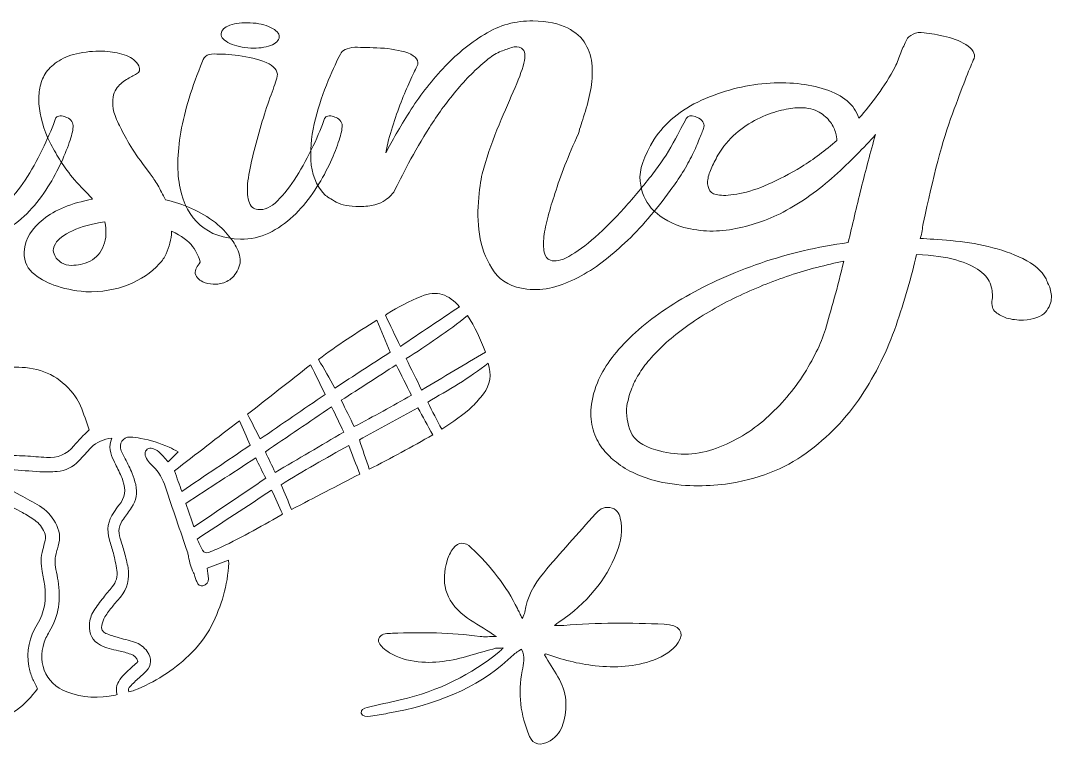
# Model space of a CAD drawing. Header units: inches. Extents: x 0.28 to 5.81, y -5.61 to -0.3.
# Drawn here: x 3.047 to 5.485, y -4.605 to -2.887 of the extents above; entities that cross this region are included whole.
import ezdxf

# ---------------------------------------------------------------- set-up
doc = ezdxf.new("R2010")
doc.units = ezdxf.units.IN
doc.header["$MEASUREMENT"] = 0
doc.layers.add('Layer 1', color=7, linetype='Continuous')

# ---------------------------------------------------------------- blocks, each defined once
blk = doc.blocks.new('block 13')
at = {"layer": 'Layer 1', "lineweight": 0}
for points, knots in [([(2.9483, -2.9519), (2.9292, -2.9503), (2.9134, -2.946), (2.9008, -2.9391), (2.8883, -2.9321), (2.8832, -2.9242), (2.8856, -2.9152), (2.8879, -2.9071), (2.8963, -2.901), (2.9107, -2.8969), (2.925, -2.8928), (2.9417, -2.8916), (2.9609, -2.8932), (2.9788, -2.8948), (2.9941, -2.8991), (3.0066, -2.906), (3.0192, -2.913), (3.0242, -2.9205), (3.0219, -2.9287), (3.0195, -2.9376), (3.0111, -2.9442), (2.9968, -2.9482), (2.9824, -2.9523), (2.9663, -2.9536), (2.9483, -2.9519)], [0, 0, 0, 0, 1, 1, 1, 2, 2, 2, 3, 3, 3, 4, 4, 4, 5, 5, 5, 6, 6, 6, 7, 7, 7, 8, 8, 8, 8]), ([(3.1599, -3.1183), (3.1695, -3.1248), (3.1731, -3.1329), (3.1707, -3.1427), (3.1695, -3.1525), (3.1659, -3.1658), (3.1599, -3.1825), (3.1539, -3.1992), (3.1462, -3.2173), (3.1366, -3.2369), (3.127, -3.2565), (3.1154, -3.2763), (3.1016, -3.2963), (3.0879, -3.3163), (3.0723, -3.3344), (3.055, -3.3507), (3.0377, -3.367), (3.0185, -3.3802), (2.9976, -3.3905), (2.9767, -3.4007), (2.9543, -3.4053), (2.9304, -3.4045), (2.891, -3.4037), (2.8593, -3.3927), (2.8354, -3.3715), (2.8114, -3.3503), (2.7956, -3.3211), (2.7878, -3.284), (2.7801, -3.2469), (2.7807, -3.2027), (2.7896, -3.1513), (2.7986, -3.0999), (2.8156, -3.0441), (2.8408, -2.9837), (2.8443, -2.9707), (2.8557, -2.965), (2.8748, -2.9666), (2.8916, -2.9666), (2.9116, -2.9682), (2.9349, -2.9715), (2.9582, -2.9748), (2.9794, -2.9809), (2.9986, -2.9898), (3.0057, -2.9939), (3.0111, -2.999), (3.0147, -3.0051), (3.0183, -3.0112), (3.0189, -3.0176), (3.0165, -3.0241), (3.0129, -3.0355), (3.0075, -3.051), (3.0003, -3.0705), (2.9932, -3.0901), (2.9863, -3.1114), (2.9797, -3.1342), (2.9731, -3.157), (2.9669, -3.1801), (2.9609, -3.2033), (2.9549, -3.2265), (2.9507, -3.2477), (2.9483, -3.2669), (2.9459, -3.2861), (2.9466, -3.302), (2.9501, -3.3146), (2.9537, -3.3273), (2.9609, -3.334), (2.9716, -3.3348), (2.9872, -3.3364), (3.0027, -3.3295), (3.0183, -3.314), (3.0338, -3.2985), (3.0488, -3.2794), (3.0631, -3.2565), (3.0774, -3.2337), (3.0906, -3.2096), (3.1026, -3.1843), (3.1145, -3.1591), (3.1235, -3.1374), (3.1294, -3.1195), (3.1306, -3.1162), (3.1333, -3.1142), (3.1375, -3.1134), (3.1417, -3.1126), (3.1462, -3.113), (3.1509, -3.1146), (3.1522, -3.1154), (3.1551, -3.1166), (3.1599, -3.1183)], [0, 0, 0, 0, 1, 1, 1, 2, 2, 2, 3, 3, 3, 4, 4, 4, 5, 5, 5, 6, 6, 6, 7, 7, 7, 8, 8, 8, 9, 9, 9, 10, 10, 10, 11, 11, 11, 12, 12, 12, 13, 13, 13, 14, 14, 14, 15, 15, 15, 16, 16, 16, 17, 17, 17, 18, 18, 18, 19, 19, 19, 20, 20, 20, 21, 21, 21, 22, 22, 22, 23, 23, 23, 24, 24, 24, 25, 25, 25, 26, 26, 26, 27, 27, 27, 28, 28, 28, 29, 29, 29, 29])]:
    blk.add_open_spline(points, degree=3, knots=knots, dxfattribs=at)
blk = doc.blocks.new('block 14')
at = {"layer": 'Layer 1', "lineweight": 0}
for points, knots in [([(3.4038, -3.3862), (3.4038, -3.3959), (3.4026, -3.4053), (3.4002, -3.4143), (3.3978, -3.4224), (3.3948, -3.4308), (3.3912, -3.4394), (3.3876, -3.4479), (3.3823, -3.4559), (3.3751, -3.4632), (3.3559, -3.4844), (3.3314, -3.5009), (3.3016, -3.5128), (3.2717, -3.5246), (3.2382, -3.5301), (3.2011, -3.5293), (3.1725, -3.5269), (3.1473, -3.5215), (3.1258, -3.5134), (3.1067, -3.5068), (3.0897, -3.4969), (3.0747, -3.4834), (3.0598, -3.4699), (3.0535, -3.4514), (3.0559, -3.4277), (3.0583, -3.4041), (3.0732, -3.3808), (3.1007, -3.358), (3.1282, -3.3352), (3.1671, -3.3193), (3.2173, -3.3103), (3.2125, -3.3046), (3.2077, -3.2993), (3.2029, -3.2944), (3.1862, -3.2781), (3.1721, -3.2624), (3.1608, -3.2473), (3.1494, -3.2322), (3.1402, -3.2186), (3.133, -3.2063), (3.1246, -3.1917), (3.1174, -3.1782), (3.1115, -3.166), (3.0971, -3.1326), (3.09, -3.102), (3.09, -3.0742), (3.09, -3.062), (3.0915, -3.05), (3.0945, -3.0381), (3.0975, -3.0263), (3.1028, -3.0155), (3.1106, -3.0057), (3.1184, -2.9959), (3.1291, -2.9872), (3.1429, -2.9794), (3.1566, -2.9717), (3.1736, -2.9662), (3.194, -2.9629), (3.2155, -2.9597), (3.2352, -2.9588), (3.2531, -2.9605), (3.2687, -2.9621), (3.2833, -2.9653), (3.2971, -2.9703), (3.3108, -2.9751), (3.3207, -2.9833), (3.3266, -2.9947), (3.3303, -3.0037), (3.3285, -3.01), (3.3213, -3.0137), (3.3141, -3.0173), (3.306, -3.0218), (3.2971, -3.0271), (3.2881, -3.0325), (3.28, -3.04), (3.2729, -3.0498), (3.2657, -3.0595), (3.2633, -3.075), (3.2657, -3.0963), (3.2681, -3.106), (3.2722, -3.1179), (3.2783, -3.1317), (3.2842, -3.1432), (3.2917, -3.157), (3.3006, -3.1733), (3.3096, -3.1896), (3.3213, -3.2072), (3.3356, -3.2259), (3.3356, -3.2259), (3.3536, -3.2504), (3.3536, -3.2504), (3.3595, -3.2577), (3.3655, -3.2667), (3.3715, -3.2773), (3.3774, -3.2879), (3.3834, -3.2993), (3.3894, -3.3115), (3.4325, -3.3213), (3.4719, -3.3393), (3.5078, -3.3654), (3.5221, -3.3776), (3.534, -3.3898), (3.5436, -3.4021), (3.552, -3.4127), (3.5586, -3.4245), (3.5634, -3.4375), (3.5681, -3.4506), (3.5675, -3.4632), (3.5616, -3.4755), (3.5556, -3.4885), (3.5478, -3.4977), (3.5383, -3.503), (3.5287, -3.5083), (3.5191, -3.5111), (3.5096, -3.5115), (3.5, -3.512), (3.4913, -3.5107), (3.4836, -3.5079), (3.4758, -3.505), (3.4707, -3.5024), (3.4683, -3.4999), (3.4635, -3.4958), (3.4609, -3.4914), (3.4603, -3.4865), (3.4597, -3.4816), (3.4605, -3.4771), (3.4629, -3.473), (3.4653, -3.4689), (3.4683, -3.4645), (3.4719, -3.4596), (3.4695, -3.4481), (3.4635, -3.4357), (3.454, -3.4223), (3.4444, -3.4088), (3.4277, -3.3968), (3.4038, -3.3862)], [0, 0, 0, 0, 1, 1, 1, 2, 2, 2, 3, 3, 3, 4, 4, 4, 5, 5, 5, 6, 6, 6, 7, 7, 7, 8, 8, 8, 9, 9, 9, 10, 10, 10, 11, 11, 11, 12, 12, 12, 13, 13, 13, 14, 14, 14, 15, 15, 15, 16, 16, 16, 17, 17, 17, 18, 18, 18, 19, 19, 19, 20, 20, 20, 21, 21, 21, 22, 22, 22, 23, 23, 23, 24, 24, 24, 25, 25, 25, 26, 26, 26, 27, 27, 27, 28, 28, 28, 29, 29, 29, 30, 30, 30, 31, 31, 31, 32, 32, 32, 33, 33, 33, 34, 34, 34, 35, 35, 35, 36, 36, 36, 37, 37, 37, 38, 38, 38, 39, 39, 39, 40, 40, 40, 41, 41, 41, 42, 42, 42, 43, 43, 43, 44, 44, 44, 45, 45, 45, 45]), ([(3.2119, -3.4571), (3.2263, -3.449), (3.2367, -3.4365), (3.2433, -3.4198), (3.2499, -3.4031), (3.2507, -3.3845), (3.246, -3.3641), (3.2161, -3.3682), (3.1907, -3.3751), (3.1698, -3.3849), (3.1488, -3.3947), (3.1354, -3.4049), (3.1294, -3.4155), (3.1246, -3.4237), (3.1231, -3.4304), (3.1249, -3.4357), (3.1267, -3.441), (3.1288, -3.4457), (3.1312, -3.4498), (3.1348, -3.4539), (3.139, -3.4575), (3.1438, -3.4608), (3.1509, -3.4649), (3.1587, -3.4669), (3.1671, -3.4669), (3.1754, -3.4669), (3.1826, -3.4661), (3.1886, -3.4645), (3.1958, -3.4628), (3.2035, -3.4604), (3.2119, -3.4571)], [0, 0, 0, 0, 1, 1, 1, 2, 2, 2, 3, 3, 3, 4, 4, 4, 5, 5, 5, 6, 6, 6, 7, 7, 7, 8, 8, 8, 9, 9, 9, 10, 10, 10, 10])]:
    blk.add_open_spline(points, degree=3, knots=knots, dxfattribs=at)
blk = doc.blocks.new('block 15')
at = {"layer": 'Layer 1', "lineweight": 0}
for points, knots in [([(3.5848, -2.9519), (3.5657, -2.9503), (3.5499, -2.946), (3.5373, -2.9391), (3.5248, -2.9321), (3.5197, -2.9242), (3.5221, -2.9152), (3.5245, -2.9071), (3.5328, -2.901), (3.5472, -2.8969), (3.5615, -2.8928), (3.5783, -2.8916), (3.5974, -2.8932), (3.6153, -2.8948), (3.6306, -2.8991), (3.6431, -2.906), (3.6557, -2.913), (3.6608, -2.9205), (3.6584, -2.9287), (3.656, -2.9376), (3.6476, -2.9442), (3.6333, -2.9482), (3.6189, -2.9523), (3.6028, -2.9536), (3.5848, -2.9519)], [0, 0, 0, 0, 1, 1, 1, 2, 2, 2, 3, 3, 3, 4, 4, 4, 5, 5, 5, 6, 6, 6, 7, 7, 7, 8, 8, 8, 8]), ([(3.7964, -3.1183), (3.806, -3.1248), (3.8096, -3.1329), (3.8072, -3.1427), (3.806, -3.1525), (3.8024, -3.1658), (3.7964, -3.1825), (3.7904, -3.1992), (3.7827, -3.2173), (3.7731, -3.2369), (3.7635, -3.2565), (3.7519, -3.2763), (3.7381, -3.2963), (3.7244, -3.3163), (3.7089, -3.3344), (3.6915, -3.3507), (3.6742, -3.367), (3.6551, -3.3802), (3.6342, -3.3905), (3.6132, -3.4007), (3.5908, -3.4053), (3.5669, -3.4045), (3.5275, -3.4037), (3.4958, -3.3927), (3.4719, -3.3715), (3.4479, -3.3503), (3.4321, -3.3211), (3.4243, -3.284), (3.4166, -3.2469), (3.4172, -3.2027), (3.4262, -3.1513), (3.4351, -3.0999), (3.4522, -3.0441), (3.4773, -2.9837), (3.4808, -2.9707), (3.4922, -2.965), (3.5113, -2.9666), (3.5281, -2.9666), (3.5481, -2.9682), (3.5714, -2.9715), (3.5947, -2.9748), (3.6159, -2.9809), (3.6351, -2.9898), (3.6422, -2.9939), (3.6476, -2.999), (3.6512, -3.0051), (3.6548, -3.0112), (3.6554, -3.0176), (3.653, -3.0241), (3.6494, -3.0355), (3.644, -3.051), (3.6368, -3.0705), (3.6297, -3.0901), (3.6228, -3.1114), (3.6162, -3.1342), (3.6096, -3.157), (3.6034, -3.1801), (3.5974, -3.2033), (3.5914, -3.2265), (3.5872, -3.2477), (3.5848, -3.2669), (3.5824, -3.2861), (3.5831, -3.302), (3.5866, -3.3146), (3.5902, -3.3273), (3.5974, -3.334), (3.6082, -3.3348), (3.6237, -3.3364), (3.6392, -3.3295), (3.6548, -3.314), (3.6703, -3.2985), (3.6853, -3.2794), (3.6996, -3.2565), (3.714, -3.2337), (3.7271, -3.2096), (3.7391, -3.1843), (3.751, -3.1591), (3.76, -3.1374), (3.766, -3.1195), (3.7671, -3.1162), (3.7698, -3.1142), (3.774, -3.1134), (3.7782, -3.1126), (3.7827, -3.113), (3.7875, -3.1146), (3.7887, -3.1154), (3.7916, -3.1166), (3.7964, -3.1183)], [0, 0, 0, 0, 1, 1, 1, 2, 2, 2, 3, 3, 3, 4, 4, 4, 5, 5, 5, 6, 6, 6, 7, 7, 7, 8, 8, 8, 9, 9, 9, 10, 10, 10, 11, 11, 11, 12, 12, 12, 13, 13, 13, 14, 14, 14, 15, 15, 15, 16, 16, 16, 17, 17, 17, 18, 18, 18, 19, 19, 19, 20, 20, 20, 21, 21, 21, 22, 22, 22, 23, 23, 23, 24, 24, 24, 25, 25, 25, 26, 26, 26, 27, 27, 27, 28, 28, 28, 29, 29, 29, 29])]:
    blk.add_open_spline(points, degree=3, knots=knots, dxfattribs=at)
blk = doc.blocks.new('block 16')
at = {"layer": 'Layer 1', "lineweight": 0}
blk.add_open_spline([(4.6517, -3.1183), (4.6625, -3.1256), (4.6661, -3.1338), (4.6625, -3.1427), (4.6601, -3.1493), (4.6568, -3.1578), (4.6526, -3.1684), (4.6484, -3.179), (4.643, -3.1911), (4.6365, -3.2045), (4.6299, -3.218), (4.6222, -3.232), (4.6132, -3.2467), (4.6042, -3.2614), (4.5944, -3.2757), (4.5836, -3.2895), (4.5501, -3.3368), (4.5142, -3.3784), (4.476, -3.4143), (4.4593, -3.4298), (4.4416, -3.4447), (4.4231, -3.4589), (4.4046, -3.4732), (4.3854, -3.4854), (4.3657, -3.4957), (4.346, -3.5059), (4.326, -3.5136), (4.3056, -3.5189), (4.2853, -3.5242), (4.265, -3.5256), (4.2447, -3.5232), (4.21, -3.5191), (4.1843, -3.5054), (4.1676, -3.4822), (4.1509, -3.4589), (4.1398, -3.4328), (4.1344, -3.4039), (4.129, -3.3749), (4.1275, -3.346), (4.1299, -3.3171), (4.1323, -3.2881), (4.1353, -3.2659), (4.1389, -3.2504), (4.1484, -3.2145), (4.1601, -3.1799), (4.1739, -3.1464), (4.1876, -3.113), (4.2004, -3.0828), (4.2124, -3.0559), (4.2244, -3.029), (4.2327, -3.0066), (4.2375, -2.9886), (4.2423, -2.9707), (4.2405, -2.9588), (4.2321, -2.9531), (4.225, -2.9491), (4.2169, -2.9484), (4.2079, -2.9513), (4.199, -2.9542), (4.1897, -2.9576), (4.1801, -2.9617), (4.1694, -2.9666), (4.1592, -2.9731), (4.1496, -2.9813), (4.1246, -3.0017), (4.1003, -3.0259), (4.077, -3.0541), (4.0537, -3.0822), (4.0328, -3.1109), (4.0143, -3.1403), (3.9957, -3.1697), (3.9793, -3.1978), (3.965, -3.2247), (3.9506, -3.2516), (3.9392, -3.2741), (3.9309, -3.292), (3.9297, -3.2936), (3.9273, -3.2965), (3.9237, -3.3005), (3.9201, -3.3046), (3.9153, -3.3087), (3.9094, -3.3128), (3.9034, -3.3169), (3.8953, -3.3203), (3.8852, -3.3232), (3.875, -3.3261), (3.8628, -3.3275), (3.8484, -3.3275), (3.8245, -3.3275), (3.8063, -3.324), (3.7937, -3.3171), (3.7812, -3.3101), (3.7719, -3.3042), (3.7659, -3.2993), (3.7456, -3.2773), (3.7349, -3.25), (3.7337, -3.2173), (3.7325, -3.1847), (3.7361, -3.1523), (3.7444, -3.1201), (3.7528, -3.0879), (3.7629, -3.0577), (3.7749, -3.0296), (3.7868, -3.0015), (3.7964, -2.9805), (3.8036, -2.9666), (3.8072, -2.9576), (3.8185, -2.9523), (3.8377, -2.9507), (3.8544, -2.9507), (3.8747, -2.9513), (3.8986, -2.9525), (3.9225, -2.9537), (3.944, -2.9576), (3.9632, -2.9641), (3.9835, -2.9723), (3.9906, -2.9829), (3.9847, -2.9959), (3.9799, -3.0049), (3.9742, -3.0167), (3.9677, -3.0314), (3.9611, -3.0461), (3.9542, -3.0626), (3.947, -3.0809), (3.9398, -3.0993), (3.933, -3.1187), (3.9264, -3.1391), (3.9198, -3.1595), (3.9148, -3.1799), (3.9112, -3.2002), (3.9255, -3.1725), (3.944, -3.1405), (3.9668, -3.1042), (3.9894, -3.0679), (4.0158, -3.0337), (4.0457, -3.0015), (4.0755, -2.9692), (4.1084, -2.9421), (4.1443, -2.9201), (4.1801, -2.8981), (4.2184, -2.8875), (4.2591, -2.8883), (4.2937, -2.8891), (4.3209, -2.8946), (4.3406, -2.9048), (4.3604, -2.915), (4.3747, -2.9279), (4.3837, -2.9433), (4.3926, -2.9588), (4.3977, -2.9762), (4.3989, -2.9953), (4.4001, -3.0145), (4.3989, -3.0337), (4.3953, -3.0528), (4.3917, -3.072), (4.3869, -3.0906), (4.381, -3.1085), (4.375, -3.1264), (4.3702, -3.1419), (4.3666, -3.155), (4.3427, -3.2072), (4.3242, -3.2545), (4.3111, -3.2969), (4.305, -3.3148), (4.2997, -3.3325), (4.2949, -3.3501), (4.2901, -3.3676), (4.2868, -3.3837), (4.2851, -3.3984), (4.2833, -3.4131), (4.2835, -3.4255), (4.2859, -3.4357), (4.2883, -3.4459), (4.2931, -3.4522), (4.3003, -3.4547), (4.3111, -3.4587), (4.3257, -3.4557), (4.3442, -3.4455), (4.3627, -3.4353), (4.3834, -3.4202), (4.4061, -3.4002), (4.4288, -3.3802), (4.4518, -3.3572), (4.4751, -3.3311), (4.4984, -3.305), (4.5208, -3.2781), (4.5424, -3.2504), (4.5603, -3.2276), (4.5764, -3.2031), (4.5908, -3.177), (4.6051, -3.1509), (4.6153, -3.1317), (4.6212, -3.1195), (4.626, -3.1121), (4.6332, -3.1105), (4.6428, -3.1146), (4.644, -3.1154), (4.6469, -3.1166), (4.6517, -3.1183)], degree=3, knots=[0, 0, 0, 0, 1, 1, 1, 2, 2, 2, 3, 3, 3, 4, 4, 4, 5, 5, 5, 6, 6, 6, 7, 7, 7, 8, 8, 8, 9, 9, 9, 10, 10, 10, 11, 11, 11, 12, 12, 12, 13, 13, 13, 14, 14, 14, 15, 15, 15, 16, 16, 16, 17, 17, 17, 18, 18, 18, 19, 19, 19, 20, 20, 20, 21, 21, 21, 22, 22, 22, 23, 23, 23, 24, 24, 24, 25, 25, 25, 26, 26, 26, 27, 27, 27, 28, 28, 28, 29, 29, 29, 30, 30, 30, 31, 31, 31, 32, 32, 32, 33, 33, 33, 34, 34, 34, 35, 35, 35, 36, 36, 36, 37, 37, 37, 38, 38, 38, 39, 39, 39, 40, 40, 40, 41, 41, 41, 42, 42, 42, 43, 43, 43, 44, 44, 44, 45, 45, 45, 46, 46, 46, 47, 47, 47, 48, 48, 48, 49, 49, 49, 50, 50, 50, 51, 51, 51, 52, 52, 52, 53, 53, 53, 54, 54, 54, 55, 55, 55, 56, 56, 56, 57, 57, 57, 58, 58, 58, 59, 59, 59, 60, 60, 60, 61, 61, 61, 62, 62, 62, 63, 63, 63, 64, 64, 64, 65, 65, 65, 66, 66, 66, 66], dxfattribs=at)
blk = doc.blocks.new('block 17')
at = {"layer": 'Layer 1', "lineweight": 0}
for points, knots in [([(5.473, -3.4987), (5.4741, -3.5028), (5.4759, -3.5073), (5.4783, -3.5122), (5.4807, -3.5163), (5.4825, -3.5209), (5.4837, -3.5262), (5.4849, -3.5315), (5.4855, -3.5371), (5.4855, -3.5427), (5.4855, -3.555), (5.4807, -3.5666), (5.4712, -3.5776), (5.4616, -3.5886), (5.4443, -3.5949), (5.4192, -3.5966), (5.4048, -3.5966), (5.3916, -3.5949), (5.3797, -3.5917), (5.3701, -3.5884), (5.3615, -3.5837), (5.3537, -3.5776), (5.3459, -3.5715), (5.3432, -3.5615), (5.3457, -3.5476), (5.3468, -3.5371), (5.3457, -3.5256), (5.3421, -3.5134), (5.3385, -3.5011), (5.3298, -3.4899), (5.3161, -3.4797), (5.3023, -3.4696), (5.2835, -3.461), (5.2596, -3.4541), (5.2357, -3.4471), (5.2046, -3.4429), (5.1663, -3.4412), (5.1544, -3.4942), (5.1382, -3.5503), (5.1179, -3.6094), (5.0976, -3.6685), (5.0701, -3.7242), (5.0354, -3.7764), (5.0007, -3.8286), (4.9574, -3.8736), (4.9054, -3.9116), (4.8534, -3.9495), (4.7898, -3.9737), (4.7145, -3.9844), (4.6905, -3.9876), (4.6657, -3.989), (4.64, -3.9886), (4.6143, -3.9882), (4.5859, -3.9847), (4.5549, -3.9782), (4.5154, -3.9685), (4.4825, -3.9534), (4.4563, -3.933), (4.4455, -3.9248), (4.4354, -3.9148), (4.4258, -3.903), (4.4162, -3.8912), (4.4087, -3.8775), (4.4033, -3.862), (4.398, -3.8465), (4.3956, -3.8292), (4.3962, -3.81), (4.3968, -3.7909), (4.4019, -3.7691), (4.4114, -3.7446), (4.4258, -3.7095), (4.4512, -3.6743), (4.4876, -3.6388), (4.5241, -3.6033), (4.5686, -3.5705), (4.6212, -3.5403), (4.6738, -3.5101), (4.7327, -3.4838), (4.7978, -3.4614), (4.863, -3.439), (4.932, -3.4229), (5.0049, -3.4131), (5.0145, -3.3715), (5.0247, -3.3289), (5.0354, -3.2853), (5.0462, -3.2416), (5.0575, -3.199), (5.0695, -3.1574), (5.042, -3.1884), (5.0097, -3.2208), (4.9727, -3.2547), (4.9356, -3.2885), (4.895, -3.3173), (4.8508, -3.3409), (4.8125, -3.3605), (4.7728, -3.3739), (4.7315, -3.3813), (4.6903, -3.3886), (4.6493, -3.3866), (4.6087, -3.3751), (4.5788, -3.3645), (4.5555, -3.3499), (4.5387, -3.3311), (4.5244, -3.3148), (4.5157, -3.2936), (4.5127, -3.2675), (4.5098, -3.2414), (4.5208, -3.2084), (4.5459, -3.1684), (4.571, -3.1293), (4.6084, -3.0985), (4.658, -3.0761), (4.7076, -3.0536), (4.7584, -3.0404), (4.8104, -3.0363), (4.8624, -3.0322), (4.9093, -3.0369), (4.9511, -3.0504), (4.993, -3.0638), (5.0193, -3.0865), (5.0301, -3.1183), (5.0456, -3.1011), (5.0606, -3.0826), (5.0749, -3.0626), (5.0892, -3.0426), (5.103, -3.0208), (5.1161, -2.9972), (5.1209, -2.9858), (5.1254, -2.9745), (5.1296, -2.9635), (5.1337, -2.9525), (5.1382, -2.9425), (5.143, -2.9335), (5.1454, -2.9279), (5.1505, -2.9231), (5.1583, -2.9195), (5.166, -2.9158), (5.1747, -2.9148), (5.1843, -2.9164), (5.1998, -2.9181), (5.2174, -2.9211), (5.2372, -2.9256), (5.2569, -2.9301), (5.2739, -2.9376), (5.2883, -2.9482), (5.3026, -2.9588), (5.3068, -2.9698), (5.3008, -2.9813), (5.2912, -3.0025), (5.2748, -3.0447), (5.2515, -3.1079), (5.2282, -3.1711), (5.2052, -3.2577), (5.1825, -3.3678), (5.1813, -3.3735), (5.1804, -3.3792), (5.1798, -3.3849), (5.1792, -3.3906), (5.1777, -3.3968), (5.1753, -3.4033), (5.1944, -3.4041), (5.2186, -3.4057), (5.2479, -3.4082), (5.2772, -3.4106), (5.3065, -3.4153), (5.3358, -3.4223), (5.365, -3.4292), (5.3925, -3.4388), (5.4183, -3.451), (5.444, -3.4632), (5.4622, -3.4791), (5.473, -3.4987)], [0, 0, 0, 0, 1, 1, 1, 2, 2, 2, 3, 3, 3, 4, 4, 4, 5, 5, 5, 6, 6, 6, 7, 7, 7, 8, 8, 8, 9, 9, 9, 10, 10, 10, 11, 11, 11, 12, 12, 12, 13, 13, 13, 14, 14, 14, 15, 15, 15, 16, 16, 16, 17, 17, 17, 18, 18, 18, 19, 19, 19, 20, 20, 20, 21, 21, 21, 22, 22, 22, 23, 23, 23, 24, 24, 24, 25, 25, 25, 26, 26, 26, 27, 27, 27, 28, 28, 28, 29, 29, 29, 30, 30, 30, 31, 31, 31, 32, 32, 32, 33, 33, 33, 34, 34, 34, 35, 35, 35, 36, 36, 36, 37, 37, 37, 38, 38, 38, 39, 39, 39, 40, 40, 40, 41, 41, 41, 42, 42, 42, 43, 43, 43, 44, 44, 44, 45, 45, 45, 46, 46, 46, 47, 47, 47, 48, 48, 48, 49, 49, 49, 50, 50, 50, 51, 51, 51, 52, 52, 52, 53, 53, 53, 54, 54, 54, 55, 55, 55, 56, 56, 56, 57, 57, 57, 57]), ([(4.7001, -3.3005), (4.7121, -3.3022), (4.7282, -3.301), (4.7485, -3.2969), (4.7689, -3.2928), (4.7913, -3.2855), (4.8158, -3.2749), (4.8402, -3.2643), (4.8666, -3.2504), (4.8947, -3.2333), (4.9227, -3.2161), (4.9505, -3.1953), (4.9781, -3.1709), (4.9781, -3.1668), (4.9769, -3.1603), (4.9745, -3.1513), (4.972, -3.1423), (4.9673, -3.1334), (4.9601, -3.1244), (4.9529, -3.1154), (4.9434, -3.1079), (4.9314, -3.1017), (4.9195, -3.0956), (4.9033, -3.093), (4.883, -3.0938), (4.8711, -3.0946), (4.857, -3.0971), (4.8409, -3.1011), (4.8248, -3.1052), (4.8077, -3.1118), (4.7898, -3.1207), (4.7718, -3.1297), (4.7548, -3.1411), (4.7387, -3.155), (4.7225, -3.1689), (4.7085, -3.186), (4.6965, -3.2063), (4.6905, -3.217), (4.6852, -3.2276), (4.6804, -3.2381), (4.6756, -3.2488), (4.6729, -3.2586), (4.6723, -3.2675), (4.6717, -3.2765), (4.6735, -3.284), (4.6777, -3.2901), (4.6819, -3.2963), (4.6893, -3.2997), (4.7001, -3.3005)], [0, 0, 0, 0, 1, 1, 1, 2, 2, 2, 3, 3, 3, 4, 4, 4, 5, 5, 5, 6, 6, 6, 7, 7, 7, 8, 8, 8, 9, 9, 9, 10, 10, 10, 11, 11, 11, 12, 12, 12, 13, 13, 13, 14, 14, 14, 15, 15, 15, 16, 16, 16, 16]), ([(4.5495, -3.9036), (4.5961, -3.9175), (4.6412, -3.9171), (4.6849, -3.9024), (4.7285, -3.8877), (4.7683, -3.8651), (4.8041, -3.8345), (4.84, -3.8039), (4.8707, -3.7689), (4.8965, -3.7293), (4.9222, -3.6897), (4.9404, -3.6528), (4.9511, -3.6186), (4.9571, -3.5966), (4.964, -3.5719), (4.9718, -3.5446), (4.9795, -3.5172), (4.987, -3.4881), (4.9942, -3.4571), (4.9523, -3.4653), (4.9099, -3.4765), (4.8669, -3.4907), (4.8238, -3.505), (4.782, -3.5219), (4.7414, -3.5415), (4.7007, -3.5611), (4.6631, -3.5829), (4.6284, -3.607), (4.5937, -3.631), (4.5638, -3.6573), (4.5387, -3.6859), (4.528, -3.6973), (4.519, -3.7091), (4.5118, -3.7213), (4.5047, -3.7319), (4.4984, -3.744), (4.493, -3.7574), (4.4876, -3.7709), (4.4838, -3.785), (4.4813, -3.7996), (4.479, -3.8208), (4.482, -3.8412), (4.4903, -3.8608), (4.4987, -3.8804), (4.5184, -3.8946), (4.5495, -3.9036)], [0, 0, 0, 0, 1, 1, 1, 2, 2, 2, 3, 3, 3, 4, 4, 4, 5, 5, 5, 6, 6, 6, 7, 7, 7, 8, 8, 8, 9, 9, 9, 10, 10, 10, 11, 11, 11, 12, 12, 12, 13, 13, 13, 14, 14, 14, 15, 15, 15, 15])]:
    blk.add_open_spline(points, degree=3, knots=knots, dxfattribs=at)
blk = doc.blocks.new('block 10')
at = {"layer": 'Layer 1'}
for name in ['block 13', 'block 15', 'block 16', 'block 17', 'block 14']:
    blk.add_blockref(name, (0, 0), dxfattribs=at)
blk = doc.blocks.new('block 20')
at = {"layer": 'Layer 1', "lineweight": 0}
blk.add_open_spline([(4.2896, -4.3861), (4.3269, -4.3997), (4.3655, -4.4104), (4.4066, -4.4146), (4.4541, -4.4194), (4.5006, -4.4177), (4.5444, -4.401), (4.5692, -4.3915), (4.5899, -4.3785), (4.6028, -4.3597), (4.6191, -4.3359), (4.6054, -4.3175), (4.5695, -4.3161), (4.4903, -4.3132), (4.4111, -4.3119), (4.3321, -4.3194), (4.326, -4.32), (4.3197, -4.3195), (4.3097, -4.3195), (4.3149, -4.3156), (4.3174, -4.3134), (4.3202, -4.3116), (4.3875, -4.2669), (4.4314, -4.2112), (4.457, -4.1473), (4.4677, -4.1206), (4.4727, -4.0931), (4.4654, -4.0651), (4.4624, -4.0536), (4.4577, -4.0428), (4.4407, -4.0401), (4.4243, -4.0375), (4.4147, -4.0465), (4.4068, -4.0553), (4.3657, -4.1015), (4.3238, -4.1473), (4.2845, -4.1944), (4.2608, -4.2227), (4.2445, -4.2538), (4.2396, -4.2876), (4.239, -4.2919), (4.2367, -4.296), (4.2341, -4.303), (4.2291, -4.293), (4.2257, -4.2861), (4.2223, -4.2793), (4.1966, -4.2267), (4.1594, -4.1789), (4.1129, -4.1351), (4.0973, -4.1204), (4.0829, -4.1207), (4.0706, -4.1368), (4.0637, -4.1458), (4.059, -4.156), (4.056, -4.1661), (4.0419, -4.2144), (4.0488, -4.2596), (4.0972, -4.2967), (4.1156, -4.3107), (4.137, -4.3225), (4.1571, -4.3353), (4.161, -4.3379), (4.1649, -4.3405), (4.1725, -4.3454), (4.1562, -4.3454), (4.1447, -4.3467), (4.1339, -4.3452), (4.0652, -4.3356), (3.996, -4.335), (3.9266, -4.3378), (3.915, -4.3383), (3.9024, -4.3373), (3.8963, -4.3467), (3.89, -4.3563), (3.8965, -4.3647), (3.9042, -4.3722), (3.9087, -4.3766), (3.9141, -4.3805), (3.9199, -4.3839), (3.9397, -4.3957), (3.9623, -4.4026), (3.9874, -4.4053), (4.0333, -4.4102), (4.0756, -4.4006), (4.1174, -4.3882), (4.135, -4.383), (4.1528, -4.378), (4.1707, -4.3733), (4.1752, -4.3722), (4.1806, -4.3728), (4.1888, -4.3725), (4.1839, -4.3773), (4.1816, -4.3798), (4.1789, -4.382), (4.1134, -4.4342), (4.0378, -4.4746), (3.945, -4.4954), (3.9189, -4.5013), (3.8928, -4.5072), (3.8669, -4.5134), (3.8588, -4.5153), (3.8508, -4.519), (3.853, -4.5265), (3.8555, -4.535), (3.8652, -4.5356), (3.8748, -4.5342), (3.8885, -4.5321), (3.9022, -4.5296), (3.9158, -4.5272), (4.0279, -4.5069), (4.1257, -4.4688), (4.1996, -4.4007), (4.2059, -4.3949), (4.2123, -4.3893), (4.219, -4.3838), (4.2225, -4.3811), (4.2268, -4.3789), (4.2322, -4.3755), (4.2407, -4.3938), (4.2369, -4.4103), (4.2336, -4.4266), (4.223, -4.4794), (4.2294, -4.531), (4.2508, -4.5817), (4.2592, -4.6016), (4.2785, -4.6055), (4.2997, -4.5921), (4.3162, -4.5818), (4.3253, -4.5679), (4.3299, -4.5527), (4.3415, -4.5144), (4.3401, -4.4768), (4.3179, -4.4405), (4.3074, -4.4233), (4.2967, -4.4061), (4.2861, -4.3889), (4.2873, -4.388), (4.2885, -4.387), (4.2896, -4.3861)], degree=3, knots=[0, 0, 0, 0, 1, 1, 1, 2, 2, 2, 3, 3, 3, 4, 4, 4, 5, 5, 5, 6, 6, 6, 7, 7, 7, 8, 8, 8, 9, 9, 9, 10, 10, 10, 11, 11, 11, 12, 12, 12, 13, 13, 13, 14, 14, 14, 15, 15, 15, 16, 16, 16, 17, 17, 17, 18, 18, 18, 19, 19, 19, 20, 20, 20, 21, 21, 21, 22, 22, 22, 23, 23, 23, 24, 24, 24, 25, 25, 25, 26, 26, 26, 27, 27, 27, 28, 28, 28, 29, 29, 29, 30, 30, 30, 31, 31, 31, 32, 32, 32, 33, 33, 33, 34, 34, 34, 35, 35, 35, 36, 36, 36, 37, 37, 37, 38, 38, 38, 39, 39, 39, 40, 40, 40, 41, 41, 41, 42, 42, 42, 43, 43, 43, 44, 44, 44, 45, 45, 45, 46, 46, 46, 46], dxfattribs=at)
blk = doc.blocks.new('block 31')
at = {"layer": 'Layer 1', "lineweight": 0}
blk.add_open_spline([(3.2139, -3.8983), (3.2042, -3.9088), (3.1947, -3.9195), (3.1847, -3.9297), (3.1704, -3.9445), (3.153, -3.9531), (3.1331, -3.9548), (3.1196, -3.9559), (3.1059, -3.956), (3.0924, -3.9553), (3.0695, -3.9542), (3.0467, -3.9514), (3.0238, -3.9507), (3.0126, -3.9504), (3.0011, -3.9527), (2.9899, -3.9547), (2.9849, -3.9557), (2.9796, -3.9581), (2.9773, -3.965), (2.9813, -3.9686), (2.9852, -3.9724), (2.9894, -3.9758), (3.0069, -3.99), (3.0264, -4.0007), (3.0463, -4.0109), (3.0616, -4.0189), (3.0768, -4.027), (3.0915, -4.0361), (3.1074, -4.0459), (3.1201, -4.0593), (3.1294, -4.0761), (3.1391, -4.0937), (3.1424, -4.112), (3.1357, -4.1317), (3.1343, -4.136), (3.1334, -4.1404), (3.1321, -4.1446), (3.128, -4.1585), (3.1275, -4.1724), (3.1306, -4.1865), (3.1326, -4.1955), (3.1343, -4.2047), (3.1357, -4.2138), (3.1427, -4.2564), (3.1374, -4.2968), (3.1147, -4.334), (3.1118, -4.3387), (3.1093, -4.3437), (3.107, -4.3488), (3.0828, -4.402), (3.1038, -4.4563), (3.1563, -4.4766), (3.1939, -4.4912), (3.2324, -4.4919), (3.2715, -4.4844), (3.2728, -4.4842), (3.2739, -4.4833), (3.2755, -4.4826), (3.2707, -4.4671), (3.2758, -4.4539), (3.285, -4.4429), (3.2932, -4.4331), (3.3031, -4.4248), (3.3123, -4.4159), (3.3164, -4.412), (3.3207, -4.4082), (3.3246, -4.4046), (3.3215, -4.3946), (3.3149, -4.39), (3.3075, -4.3873), (3.2981, -4.3838), (3.2883, -4.3814), (3.2786, -4.3792), (3.2639, -4.3758), (3.2492, -4.3728), (3.2357, -4.3655), (3.217, -4.3554), (3.2082, -4.3394), (3.2098, -4.3173), (3.2106, -4.3055), (3.2135, -4.2944), (3.2199, -4.2847), (3.227, -4.2739), (3.2348, -4.2636), (3.2427, -4.2535), (3.2494, -4.2448), (3.2569, -4.2367), (3.2637, -4.228), (3.2729, -4.2164), (3.2769, -4.203), (3.2746, -4.1883), (3.2726, -4.1748), (3.2697, -4.1614), (3.2665, -4.1481), (3.2639, -4.1373), (3.2601, -4.1269), (3.257, -4.1162), (3.2501, -4.093), (3.2536, -4.0714), (3.2673, -4.0516), (3.2713, -4.0458), (3.2752, -4.0399), (3.2797, -4.0346), (3.294, -4.0173), (3.2965, -3.9981), (3.2891, -3.9772), (3.2872, -3.972), (3.2855, -3.9667), (3.2831, -3.9617), (3.278, -3.9507), (3.2725, -3.9399), (3.2672, -3.929), (3.2591, -3.9127), (3.2544, -3.8959), (3.2628, -3.8759), (3.243, -3.8785), (3.2268, -3.8844), (3.2139, -3.8983)], degree=3, knots=[0, 0, 0, 0, 1, 1, 1, 2, 2, 2, 3, 3, 3, 4, 4, 4, 5, 5, 5, 6, 6, 6, 7, 7, 7, 8, 8, 8, 9, 9, 9, 10, 10, 10, 11, 11, 11, 12, 12, 12, 13, 13, 13, 14, 14, 14, 15, 15, 15, 16, 16, 16, 17, 17, 17, 18, 18, 18, 19, 19, 19, 20, 20, 20, 21, 21, 21, 22, 22, 22, 23, 23, 23, 24, 24, 24, 25, 25, 25, 26, 26, 26, 27, 27, 27, 28, 28, 28, 29, 29, 29, 30, 30, 30, 31, 31, 31, 32, 32, 32, 33, 33, 33, 34, 34, 34, 35, 35, 35, 36, 36, 36, 37, 37, 37, 38, 38, 38, 39, 39, 39, 39], dxfattribs=at)
blk = doc.blocks.new('block 33')
at = {"layer": 'Layer 1', "lineweight": 0}
blk.add_open_spline([(3.1888, -3.7991), (3.1859, -3.7916), (3.1814, -3.7847), (3.1768, -3.7781), (3.1475, -3.7367), (3.108, -3.7131), (3.0585, -3.709), (3.0372, -3.7073), (3.0155, -3.707), (2.9942, -3.7087), (2.9543, -3.7118), (2.9145, -3.7161), (2.8744, -3.7176), (2.8248, -3.7195), (2.7831, -3.7394), (2.7577, -3.7872), (2.7574, -3.7878), (2.7569, -3.7884), (2.7565, -3.789), (2.7526, -3.795), (2.7504, -3.8009), (2.7511, -3.8087), (2.7524, -3.8238), (2.744, -3.8351), (2.73, -3.8396), (2.7231, -3.8418), (2.7161, -3.8435), (2.7093, -3.846), (2.6846, -3.8551), (2.6602, -3.8651), (2.6388, -3.8813), (2.6267, -3.8906), (2.6146, -3.9), (2.603, -3.91), (2.5855, -3.9251), (2.5695, -3.9418), (2.5606, -3.9641), (2.5561, -3.9755), (2.552, -3.9871), (2.5487, -3.9988), (2.5409, -4.0276), (2.5286, -4.0538), (2.509, -4.076), (2.499, -4.0873), (2.4891, -4.0987), (2.4797, -4.1105), (2.475, -4.1164), (2.4706, -4.1231), (2.4676, -4.1301), (2.458, -4.1531), (2.4679, -4.1744), (2.4911, -4.1801), (2.5022, -4.1828), (2.5137, -4.1839), (2.525, -4.1847), (2.5508, -4.1863), (2.5765, -4.188), (2.6013, -4.1961), (2.6132, -4.2001), (2.6248, -4.2049), (2.6338, -4.2145), (2.6434, -4.2245), (2.6469, -4.236), (2.6429, -4.2501), (2.6404, -4.2591), (2.6367, -4.2672), (2.6297, -4.2727), (2.62, -4.2802), (2.6096, -4.287), (2.5992, -4.2934), (2.5915, -4.2981), (2.5829, -4.3012), (2.5751, -4.3059), (2.5597, -4.3152), (2.5507, -4.3291), (2.5511, -4.348), (2.5516, -4.3649), (2.5564, -4.3804), (2.5697, -4.3912), (2.5767, -4.3969), (2.5842, -4.4023), (2.5922, -4.406), (2.617, -4.4173), (2.6421, -4.428), (2.6672, -4.4385), (2.6884, -4.4474), (2.7074, -4.4593), (2.7219, -4.4781), (2.7277, -4.4856), (2.7335, -4.493), (2.7393, -4.5005), (2.7491, -4.5131), (2.7608, -4.5231), (2.7744, -4.531), (2.7923, -4.5414), (2.8115, -4.548), (2.8314, -4.5527), (2.8661, -4.5609), (2.9011, -4.5602), (2.9361, -4.5558), (2.972, -4.5512), (3.0061, -4.5405), (3.037, -4.5197), (3.0572, -4.5061), (3.0725, -4.4876), (3.0873, -4.4691), (3.0827, -4.46), (3.0779, -4.4521), (3.0746, -4.4436), (3.0712, -4.4347), (3.0683, -4.4254), (3.0666, -4.416), (3.0603, -4.3803), (3.0677, -4.3471), (3.0863, -4.3166), (3.1035, -4.2884), (3.1082, -4.2579), (3.104, -4.2256), (3.1025, -4.2142), (3.1002, -4.2029), (3.098, -4.1916), (3.0947, -4.1743), (3.094, -4.157), (3.0994, -4.1398), (3.1016, -4.1327), (3.103, -4.1254), (3.1051, -4.1183), (3.1071, -4.1114), (3.1062, -4.105), (3.1034, -4.0988), (3.0983, -4.087), (3.0907, -4.0772), (3.0804, -4.07), (3.071, -4.0634), (3.0612, -4.0574), (3.0511, -4.0518), (3.0357, -4.0433), (3.0198, -4.0357), (3.0044, -4.0271), (2.9872, -4.0174), (2.9707, -4.0062), (2.9566, -3.9919), (2.9378, -3.9728), (2.9394, -3.9491), (2.9604, -3.9324), (2.9654, -3.9284), (2.9713, -3.925), (2.9773, -3.923), (2.9858, -3.9201), (2.9947, -3.9173), (3.0034, -3.917), (3.0216, -3.9164), (3.0399, -3.9171), (3.0581, -3.918), (3.0749, -3.9188), (3.0916, -3.9205), (3.1084, -3.9217), (3.1343, -3.9236), (3.1559, -3.9152), (3.1731, -3.8938), (3.1834, -3.881), (3.1957, -3.8699), (3.2092, -3.8558), (3.2028, -3.8379), (3.1963, -3.8183), (3.1888, -3.7991)], degree=3, knots=[0, 0, 0, 0, 1, 1, 1, 2, 2, 2, 3, 3, 3, 4, 4, 4, 5, 5, 5, 6, 6, 6, 7, 7, 7, 8, 8, 8, 9, 9, 9, 10, 10, 10, 11, 11, 11, 12, 12, 12, 13, 13, 13, 14, 14, 14, 15, 15, 15, 16, 16, 16, 17, 17, 17, 18, 18, 18, 19, 19, 19, 20, 20, 20, 21, 21, 21, 22, 22, 22, 23, 23, 23, 24, 24, 24, 25, 25, 25, 26, 26, 26, 27, 27, 27, 28, 28, 28, 29, 29, 29, 30, 30, 30, 31, 31, 31, 32, 32, 32, 33, 33, 33, 34, 34, 34, 35, 35, 35, 36, 36, 36, 37, 37, 37, 38, 38, 38, 39, 39, 39, 40, 40, 40, 41, 41, 41, 42, 42, 42, 43, 43, 43, 44, 44, 44, 45, 45, 45, 46, 46, 46, 47, 47, 47, 48, 48, 48, 49, 49, 49, 50, 50, 50, 51, 51, 51, 52, 52, 52, 53, 53, 53, 54, 54, 54, 55, 55, 55, 55], dxfattribs=at)
blk = doc.blocks.new('block 34')
at = {"layer": 'Layer 1', "lineweight": 0}
blk.add_open_spline([(3.3987, -3.8972), (3.3769, -3.8878), (3.3544, -3.8807), (3.3311, -3.8765), (3.323, -3.875), (3.3148, -3.8734), (3.3066, -3.8733), (3.2884, -3.873), (3.2783, -3.8886), (3.2851, -3.906), (3.2877, -3.9125), (3.2914, -3.9184), (3.2945, -3.9247), (3.3001, -3.9362), (3.3063, -3.9476), (3.3112, -3.9595), (3.3147, -3.9679), (3.3171, -3.977), (3.3192, -3.9859), (3.3237, -4.0054), (3.3201, -4.0237), (3.3095, -4.0403), (3.3035, -4.0496), (3.2969, -4.0585), (3.2903, -4.0673), (3.2796, -4.0814), (3.2768, -4.0966), (3.2824, -4.1135), (3.286, -4.1244), (3.2897, -4.1352), (3.2927, -4.1463), (3.2959, -4.1584), (3.2989, -4.1707), (3.3011, -4.1831), (3.3055, -4.2087), (3.2995, -4.2318), (3.2832, -4.2519), (3.2772, -4.2593), (3.2708, -4.2664), (3.2648, -4.2739), (3.2584, -4.2819), (3.2518, -4.2899), (3.2464, -4.2986), (3.2428, -4.3044), (3.2405, -4.3114), (3.2391, -4.3182), (3.2371, -4.3271), (3.2404, -4.3346), (3.2489, -4.3381), (3.2575, -4.3416), (3.2663, -4.3446), (3.2752, -4.3472), (3.2889, -4.3512), (3.303, -4.3541), (3.3165, -4.3587), (3.3286, -4.3627), (3.339, -4.37), (3.3466, -4.3809), (3.3577, -4.397), (3.3571, -4.4129), (3.3441, -4.4275), (3.339, -4.4332), (3.3327, -4.4378), (3.3271, -4.443), (3.3199, -4.4498), (3.3127, -4.4565), (3.306, -4.4637), (3.3032, -4.4667), (3.3, -4.4705), (3.3032, -4.4766), (3.3075, -4.4752), (3.3119, -4.4741), (3.3162, -4.4725), (3.3642, -4.4538), (3.4071, -4.4263), (3.4449, -4.3904), (3.4665, -4.3698), (3.4852, -4.3467), (3.4988, -4.3195), (3.5222, -4.273), (3.5369, -4.2239), (3.5393, -4.1712), (3.5394, -4.1689), (3.539, -4.1666), (3.5388, -4.1643), (3.5216, -4.1709), (3.5053, -4.1773), (3.4886, -4.1837), (3.4896, -4.1916), (3.491, -4.2), (3.4915, -4.2085), (3.492, -4.2163), (3.4859, -4.2235), (3.4783, -4.2252), (3.4719, -4.2267), (3.4669, -4.2235), (3.4635, -4.2154), (3.4622, -4.2124), (3.4614, -4.2091), (3.4603, -4.206), (3.459, -4.2021), (3.4583, -4.198), (3.4563, -4.1945), (3.4497, -4.1828), (3.4464, -4.17), (3.4443, -4.1567), (3.4438, -4.1534), (3.4432, -4.1501), (3.4422, -4.147), (3.4246, -4.0952), (3.4067, -4.0436), (3.3895, -3.9917), (3.3832, -3.9727), (3.3741, -3.9559), (3.3601, -3.9421), (3.3565, -3.9385), (3.3526, -3.9351), (3.3497, -3.931), (3.3465, -3.9266), (3.3434, -3.9217), (3.342, -3.9166), (3.3393, -3.9067), (3.3464, -3.8983), (3.3562, -3.8997), (3.3609, -3.9004), (3.3659, -3.9024), (3.3699, -3.9052), (3.3754, -3.9092), (3.3801, -3.9144), (3.3849, -3.9193), (3.3887, -3.9231), (3.3921, -3.9273), (3.396, -3.9317), (3.4038, -3.924), (3.4108, -3.9172), (3.4196, -3.9086), (3.4118, -3.9043), (3.4055, -3.9002), (3.3987, -3.8972)], degree=3, knots=[0, 0, 0, 0, 1, 1, 1, 2, 2, 2, 3, 3, 3, 4, 4, 4, 5, 5, 5, 6, 6, 6, 7, 7, 7, 8, 8, 8, 9, 9, 9, 10, 10, 10, 11, 11, 11, 12, 12, 12, 13, 13, 13, 14, 14, 14, 15, 15, 15, 16, 16, 16, 17, 17, 17, 18, 18, 18, 19, 19, 19, 20, 20, 20, 21, 21, 21, 22, 22, 22, 23, 23, 23, 24, 24, 24, 25, 25, 25, 26, 26, 26, 27, 27, 27, 28, 28, 28, 29, 29, 29, 30, 30, 30, 31, 31, 31, 32, 32, 32, 33, 33, 33, 34, 34, 34, 35, 35, 35, 36, 36, 36, 37, 37, 37, 38, 38, 38, 39, 39, 39, 40, 40, 40, 41, 41, 41, 42, 42, 42, 43, 43, 43, 44, 44, 44, 45, 45, 45, 46, 46, 46, 46], dxfattribs=at)
blk = doc.blocks.new('block 32')
at = {"layer": 'Layer 1'}
for name in ['block 33', 'block 34']:
    blk.add_blockref(name, (0, 0), dxfattribs=at)
blk = doc.blocks.new('block 30')
at = {"layer": 'Layer 1'}
for name in ['block 32', 'block 31']:
    blk.add_blockref(name, (0, 0), dxfattribs=at)
blk = doc.blocks.new('block 36')
at = {"layer": 'Layer 1', "lineweight": 0}
blk.add_open_spline([(4.1467, -3.6722), (4.1345, -3.6416), (4.1219, -3.6127), (4.1045, -3.5856), (4.0577, -3.623), (4.0094, -3.656), (3.959, -3.6877), (3.9711, -3.7122), (3.983, -3.7362), (3.9957, -3.7619), (4.047, -3.7314), (4.0967, -3.7019), (4.1467, -3.6722)], degree=3, knots=[0, 0, 0, 0, 1, 1, 1, 2, 2, 2, 3, 3, 3, 4, 4, 4, 4], dxfattribs=at)
blk = doc.blocks.new('block 37')
at = {"layer": 'Layer 1', "lineweight": 0}
blk.add_open_spline([(3.733, -3.7023), (3.6828, -3.7417), (3.6331, -3.7806), (3.5838, -3.8193), (3.5942, -3.8395), (3.6038, -3.8584), (3.6137, -3.8777), (3.6653, -3.8424), (3.7162, -3.8075), (3.7677, -3.7722), (3.7562, -3.7491), (3.745, -3.7265), (3.733, -3.7023)], degree=3, knots=[0, 0, 0, 0, 1, 1, 1, 2, 2, 2, 3, 3, 3, 4, 4, 4, 4], dxfattribs=at)
blk = doc.blocks.new('block 38')
at = {"layer": 'Layer 1', "lineweight": 0}
blk.add_open_spline([(3.9216, -3.6723), (3.9109, -3.6469), (3.9005, -3.6222), (3.8897, -3.5965), (3.8427, -3.6266), (3.7957, -3.6556), (3.7519, -3.6894), (3.7651, -3.7126), (3.7776, -3.7345), (3.7905, -3.7572), (3.835, -3.7284), (3.8781, -3.7004), (3.9216, -3.6723)], degree=3, knots=[0, 0, 0, 0, 1, 1, 1, 2, 2, 2, 3, 3, 3, 4, 4, 4, 4], dxfattribs=at)
blk = doc.blocks.new('block 39')
at = {"layer": 'Layer 1', "lineweight": 0}
blk.add_open_spline([(3.8233, -3.893), (3.769, -3.9236), (3.7153, -3.9531), (3.6633, -3.9861), (3.6718, -4.0062), (3.6797, -4.0251), (3.6879, -4.0446), (3.7418, -4.0167), (3.7954, -3.9889), (3.8494, -3.9609), (3.8406, -3.9379), (3.8321, -3.916), (3.8233, -3.893)], degree=3, knots=[0, 0, 0, 0, 1, 1, 1, 2, 2, 2, 3, 3, 3, 4, 4, 4, 4], dxfattribs=at)
blk = doc.blocks.new('block 40')
at = {"layer": 'Layer 1', "lineweight": 0}
blk.add_open_spline([(3.8483, -3.8797), (3.8562, -3.9032), (3.8638, -3.9258), (3.8718, -3.9494), (3.9229, -3.9232), (3.9729, -3.8966), (4.022, -3.8679), (4.01, -3.8461), (3.9985, -3.8253), (3.9868, -3.804), (3.9404, -3.8294), (3.8945, -3.8545), (3.8483, -3.8797)], degree=3, knots=[0, 0, 0, 0, 1, 1, 1, 2, 2, 2, 3, 3, 3, 4, 4, 4, 4], dxfattribs=at)
blk = doc.blocks.new('block 41')
at = {"layer": 'Layer 1', "lineweight": 0}
blk.add_open_spline([(3.8363, -3.8486), (3.882, -3.8241), (3.9271, -3.8), (3.9715, -3.7742), (3.9594, -3.75), (3.9477, -3.7268), (3.9355, -3.7023), (3.8919, -3.7305), (3.8492, -3.7582), (3.8057, -3.7863), (3.8164, -3.808), (3.8262, -3.828), (3.8363, -3.8486)], degree=3, knots=[0, 0, 0, 0, 1, 1, 1, 2, 2, 2, 3, 3, 3, 4, 4, 4, 4], dxfattribs=at)
blk = doc.blocks.new('block 42')
at = {"layer": 'Layer 1', "lineweight": 0}
blk.add_open_spline([(3.626, -3.908), (3.6339, -3.9248), (3.6415, -3.9409), (3.6489, -3.9568), (3.7038, -3.9247), (3.7574, -3.8933), (3.8116, -3.8616), (3.802, -3.8416), (3.7928, -3.8224), (3.7828, -3.8016), (3.7299, -3.8375), (3.6783, -3.8725), (3.626, -3.908)], degree=3, knots=[0, 0, 0, 0, 1, 1, 1, 2, 2, 2, 3, 3, 3, 4, 4, 4, 4], dxfattribs=at)
blk = doc.blocks.new('block 43')
at = {"layer": 'Layer 1', "lineweight": 0}
blk.add_open_spline([(4.0851, -3.5647), (4.0602, -3.5362), (4.0318, -3.5243), (3.9945, -3.5402), (3.9669, -3.5519), (3.9402, -3.5657), (3.9144, -3.5813), (3.913, -3.5822), (3.9117, -3.5834), (3.9099, -3.5848), (3.9215, -3.6089), (3.933, -3.6327), (3.9455, -3.6587), (3.9925, -3.627), (4.0387, -3.5959), (4.0851, -3.5647)], degree=3, knots=[0, 0, 0, 0, 1, 1, 1, 2, 2, 2, 3, 3, 3, 4, 4, 4, 5, 5, 5, 5], dxfattribs=at)
blk = doc.blocks.new('block 44')
at = {"layer": 'Layer 1', "lineweight": 0}
blk.add_open_spline([(3.4776, -4.141), (3.4807, -4.1469), (3.486, -4.1487), (3.4923, -4.1462), (3.4987, -4.1436), (3.5051, -4.1413), (3.5113, -4.1385), (3.5635, -4.1154), (3.6126, -4.0858), (3.6627, -4.0585), (3.6639, -4.0579), (3.6648, -4.0567), (3.6663, -4.0553), (3.6579, -4.0367), (3.6496, -4.0184), (3.6408, -3.9989), (3.5819, -4.0377), (3.5244, -4.0756), (3.4648, -4.1148), (3.4693, -4.1241), (3.4731, -4.1328), (3.4776, -4.141)], degree=3, knots=[0, 0, 0, 0, 1, 1, 1, 2, 2, 2, 3, 3, 3, 4, 4, 4, 5, 5, 5, 6, 6, 6, 7, 7, 7, 7], dxfattribs=at)
blk = doc.blocks.new('block 45')
at = {"layer": 'Layer 1', "lineweight": 0}
blk.add_open_spline([(3.6268, -3.9708), (3.619, -3.9549), (3.6112, -3.939), (3.6031, -3.9224), (3.5473, -3.959), (3.4928, -3.9947), (3.4382, -4.0305), (3.4444, -4.049), (3.4504, -4.0668), (3.4569, -4.0859), (3.514, -4.0473), (3.5701, -4.0093), (3.6268, -3.9708)], degree=3, knots=[0, 0, 0, 0, 1, 1, 1, 2, 2, 2, 3, 3, 3, 4, 4, 4, 4], dxfattribs=at)
blk = doc.blocks.new('block 46')
at = {"layer": 'Layer 1', "lineweight": 0}
blk.add_open_spline([(3.4284, -4.0018), (3.4828, -3.965), (3.5362, -3.9289), (3.5899, -3.8926), (3.5814, -3.8729), (3.5732, -3.8539), (3.5649, -3.8345), (3.5128, -3.8746), (3.4619, -3.9139), (3.4107, -3.9533), (3.4171, -3.9708), (3.4228, -3.9865), (3.4284, -4.0018)], degree=3, knots=[0, 0, 0, 0, 1, 1, 1, 2, 2, 2, 3, 3, 3, 4, 4, 4, 4], dxfattribs=at)
blk = doc.blocks.new('block 47')
at = {"layer": 'Layer 1', "lineweight": 0}
blk.add_open_spline([(4.01, -3.7908), (4.0213, -3.8124), (4.0321, -3.8331), (4.0433, -3.8545), (4.0692, -3.8376), (4.0943, -3.821), (4.1163, -3.8), (4.1254, -3.7912), (4.1337, -3.7812), (4.1417, -3.7711), (4.1587, -3.7498), (4.161, -3.7256), (4.1534, -3.6981), (4.1081, -3.7343), (4.0587, -3.7615), (4.01, -3.7908)], degree=3, knots=[0, 0, 0, 0, 1, 1, 1, 2, 2, 2, 3, 3, 3, 4, 4, 4, 5, 5, 5, 5], dxfattribs=at)
blk = doc.blocks.new('block 35')
at = {"layer": 'Layer 1'}
for name in ['block 43', 'block 38', 'block 36', 'block 37', 'block 41', 'block 47', 'block 42', 'block 40', 'block 46', 'block 39', 'block 45', 'block 44']:
    blk.add_blockref(name, (0, 0), dxfattribs=at)
blk = doc.blocks.new('block 29')
at = {"layer": 'Layer 1'}
for name in ['block 35', 'block 30']:
    blk.add_blockref(name, (0, 0), dxfattribs=at)

msp = doc.modelspace()

# ---------------------------------------------------------------- block references
at = {"layer": 'Layer 1'}
for name in ['block 10', 'block 29', 'block 20']:
    msp.add_blockref(name, (0, 0), dxfattribs=at)

doc.saveas('drawing.dxf')
